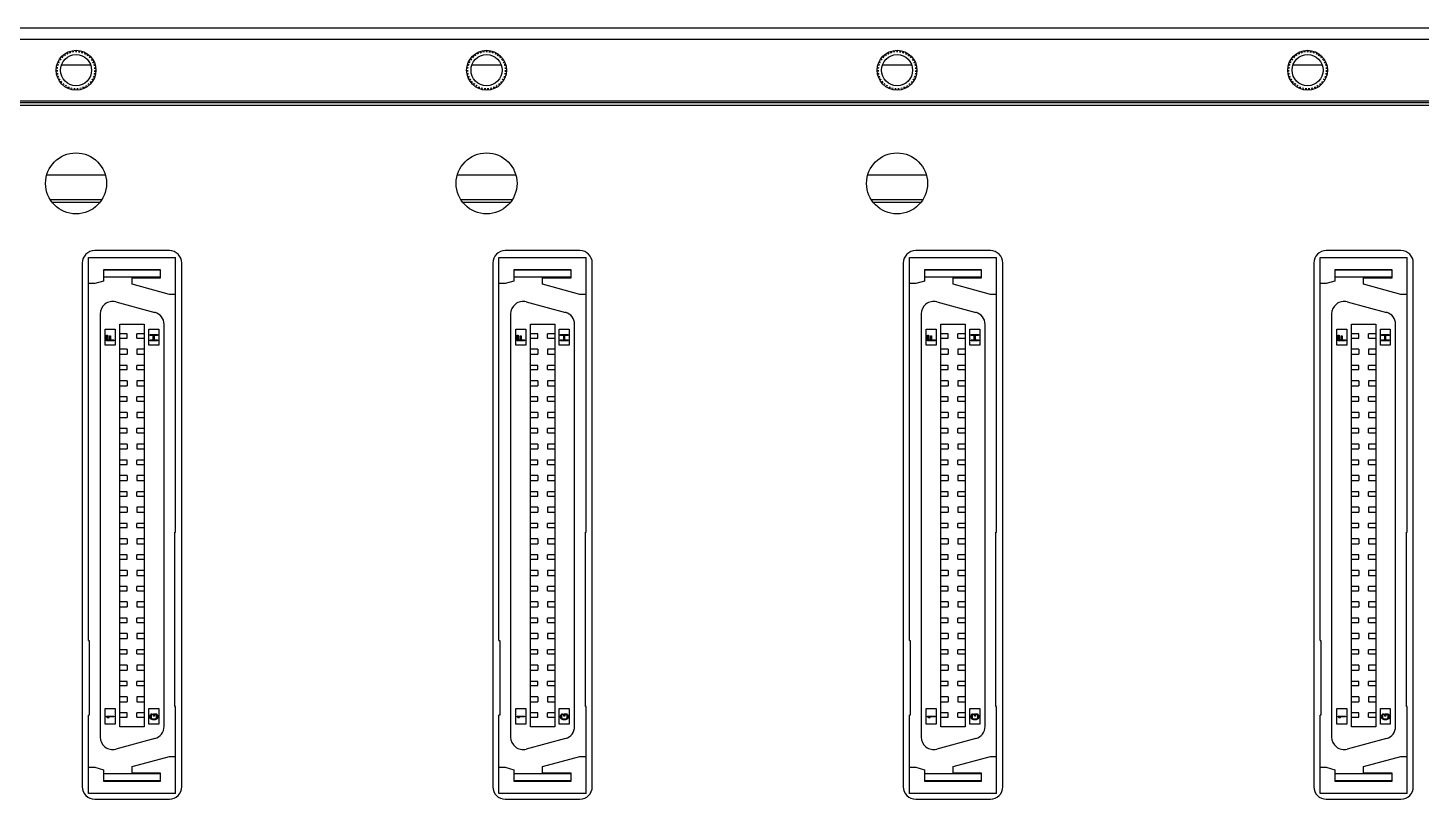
# Model space of a CAD drawing. Header units: inches. Extents: x 2 to 338, y 4 to 134.
# Drawn here: x 115.2 to 227.2, y 71.6 to 133.6 of the extents above; entities that cross this region are included whole.
import ezdxf

# ---------------------------------------------------------------- set-up
doc = ezdxf.new("R2010")
doc.units = ezdxf.units.IN
doc.header["$LTSCALE"] = 1.21
doc.header["$MEASUREMENT"] = 0
doc.linetypes.add('HIDDEN', pattern=[0.2, 0.1, -0.1])
for name, color, linetype in [('BSE72A_PCB_ADXF_CONTINUOUS_LINE', 7, 'CONTINUOUS'), ('BSEJ72A_4_001_DXF_HIDDEN_LINE', 7, 'CONTINUOUS'), ('BSEJ72A_4_00DXF_CONTINUOUS_LINE', 7, 'CONTINUOUS'), ('TE_1734101_5DXF_CONTINUOUS_LINE', 7, 'CONTINUOUS')]:
    doc.layers.add(name, color=color, linetype=linetype)

msp = doc.modelspace()

# ---------------------------------------------------------------- linework, layer by layer
at = {"layer": 'BSE72A_PCB_ADXF_CONTINUOUS_LINE', "color": 7, "linetype": 'Continuous'}
for p, q in [((117.12, 119.63), (120.99, 119.63)), ((150.12, 119.63), (153.99, 119.63)), ((183.12, 119.63), (186.99, 119.63))]:
    msp.add_line(p, q, dxfattribs=at)
at = {"layer": 'BSEJ72A_4_001_DXF_HIDDEN_LINE', "color": 8, "linetype": 'HIDDEN'}
for centre in [(119.05, 130.23), (152.05, 130.23), (185.05, 130.23), (218.05, 130.23)]:
    msp.add_circle(centre, 1.5, dxfattribs=at)
at = {"layer": 'BSEJ72A_4_00DXF_CONTINUOUS_LINE', "color": 7, "linetype": 'Continuous'}
for p, q in [((4.05, 133.63), (333.05, 133.63)), ((4.25, 132.73), (332.85, 132.73)), ((120.24, 130.63), (117.87, 130.63)), ((153.24, 130.63), (150.87, 130.63)), ((186.24, 130.63), (183.87, 130.63)), ((219.24, 130.63), (216.87, 130.63)), ((332.85, 127.73), (4.25, 127.73)), ((4.05, 127.63), (333.05, 127.63)), ((4.05, 127.43), (333.05, 127.43)), ((116.71, 121.83), (121.4, 121.83)), ((149.71, 121.83), (154.4, 121.83)), ((182.71, 121.83), (187.4, 121.83)), ((116.98, 119.83), (121.13, 119.83)), ((149.98, 119.83), (154.13, 119.83)), ((182.98, 119.83), (187.13, 119.83)), ((126.55, 115.73), (120.55, 115.73)), ((159.55, 115.73), (153.55, 115.73)), ((192.55, 115.73), (186.55, 115.73)), ((225.55, 115.73), (219.55, 115.73)), ((119.55, 114.73), (119.55, 72.63)), ((127.55, 72.63), (127.55, 114.73)), ((152.55, 114.73), (152.55, 72.63)), ((160.55, 72.63), (160.55, 114.73)), ((185.55, 114.73), (185.55, 72.63)), ((193.55, 72.63), (193.55, 114.73)), ((218.55, 114.73), (218.55, 72.63)), ((226.55, 72.63), (226.55, 114.73)), ((120.55, 71.63), (126.55, 71.63)), ((153.55, 71.63), (159.55, 71.63)), ((186.55, 71.63), (192.55, 71.63)), ((219.55, 71.63), (225.55, 71.63))]:
    msp.add_line(p, q, dxfattribs=at)
for centre, radius in [((119.05, 130.23), 1.6), ((119.05, 130.23), 1.25), ((152.05, 130.23), 1.6), ((152.05, 130.23), 1.25), ((185.05, 130.23), 1.6), ((185.05, 130.23), 1.25), ((218.05, 130.23), 1.6), ((218.05, 130.23), 1.25), ((119.05, 121.13), 2.45), ((152.05, 121.13), 2.45), ((185.05, 121.13), 2.45)]:
    msp.add_circle(centre, radius, dxfattribs=at)
for centre, radius, start, end in [((118.05, 129.01), 1.62, 90.0022, 96.4011), ((120.06, 129.01), 1.62, 83.5989, 89.9978), ((151.05, 129.01), 1.62, 90.0022, 96.4011), ((153.06, 129.01), 1.62, 83.5989, 89.9978), ((184.05, 129.01), 1.62, 90.0022, 96.4011), ((186.06, 129.01), 1.62, 83.5989, 89.9978), ((217.05, 129.01), 1.62, 90.0022, 96.4011), ((219.06, 129.01), 1.62, 83.5989, 89.9978), ((120.55, 114.73), 1, 90, 180), ((126.55, 114.73), 1, 0, 90), ((153.55, 114.73), 1, 90, 180), ((159.55, 114.73), 1, 0, 90), ((186.55, 114.73), 1, 90, 180), ((192.55, 114.73), 1, 0, 90), ((219.55, 114.73), 1, 90, 180), ((225.55, 114.73), 1, 0, 90), ((120.55, 72.63), 1, 180, 270), ((126.55, 72.63), 1, 270, 0), ((153.55, 72.63), 1, 180, 270), ((159.55, 72.63), 1, 270, 0), ((186.55, 72.63), 1, 180, 270), ((192.55, 72.63), 1, 270, 0), ((219.55, 72.63), 1, 180, 270), ((225.55, 72.63), 1, 270, 0)]:
    msp.add_arc(centre, radius, start, end, dxfattribs=at)
at = {"layer": 'TE_1734101_5DXF_CONTINUOUS_LINE', "color": 7, "linetype": 'Continuous'}
for p, q in [((120.05, 84.39), (120.05, 115.18)), ((120.05, 115.18), (127.05, 115.18)), ((127.05, 93.08), (127.05, 115.18)), ((153.05, 84.39), (153.05, 115.18)), ((153.05, 115.18), (160.05, 115.18)), ((160.05, 93.08), (160.05, 115.18)), ((186.05, 84.39), (186.05, 115.18)), ((186.05, 115.18), (193.05, 115.18)), ((193.05, 93.08), (193.05, 115.18)), ((219.05, 84.39), (219.05, 115.18)), ((219.05, 115.18), (226.05, 115.18)), ((226.05, 93.08), (226.05, 115.18)), ((121.25, 113.26), (120.55, 113.07)), ((121.25, 114.19), (121.25, 113.26)), ((125.85, 114.19), (121.25, 114.19)), ((125.85, 114.15), (121.25, 114.15)), ((125.85, 113.58), (121.25, 113.58)), ((123.55, 113.02), (123.55, 113.54)), ((123.55, 113.54), (125.85, 113.54)), ((125.85, 113.54), (125.85, 114.19)), ((154.25, 113.26), (153.55, 113.07)), ((154.25, 114.19), (154.25, 113.26)), ((158.85, 114.19), (154.25, 114.19)), ((158.85, 114.15), (154.25, 114.15)), ((158.85, 113.58), (154.25, 113.58)), ((156.55, 113.02), (156.55, 113.54)), ((156.55, 113.54), (158.85, 113.54)), ((158.85, 113.54), (158.85, 114.19)), ((187.25, 113.26), (186.55, 113.07)), ((187.25, 114.19), (187.25, 113.26)), ((191.85, 114.19), (187.25, 114.19)), ((191.85, 114.15), (187.25, 114.15)), ((191.85, 113.58), (187.25, 113.58)), ((189.55, 113.02), (189.55, 113.54)), ((189.55, 113.54), (191.85, 113.54)), ((191.85, 113.54), (191.85, 114.19)), ((220.25, 113.26), (219.55, 113.07)), ((224.85, 114.19), (220.25, 114.19)), ((220.25, 114.19), (220.25, 113.26)), ((224.85, 114.15), (220.25, 114.15)), ((224.85, 113.58), (220.25, 113.58)), ((222.55, 113.54), (224.85, 113.54)), ((222.55, 113.02), (222.55, 113.54)), ((224.85, 113.54), (224.85, 114.19)), ((120.55, 113.07), (120.05, 113.07)), ((126.55, 112.21), (123.55, 113.02)), ((127.05, 112.21), (126.55, 112.21)), ((153.55, 113.07), (153.05, 113.07)), ((159.55, 112.21), (156.55, 113.02)), ((160.05, 112.21), (159.55, 112.21)), ((186.55, 113.07), (186.05, 113.07)), ((192.55, 112.21), (189.55, 113.02)), ((193.05, 112.21), (192.55, 112.21)), ((219.55, 113.07), (219.05, 113.07)), ((225.55, 112.21), (222.55, 113.02)), ((226.05, 112.21), (225.55, 112.21)), ((122.24, 111.61), (125.39, 110.76)), ((155.24, 111.61), (158.39, 110.76)), ((188.24, 111.61), (191.39, 110.76)), ((221.24, 111.61), (224.39, 110.76)), ((120.98, 110.64), (120.98, 76.62)), ((122.58, 77.44), (122.58, 109.82)), ((122.58, 109.82), (124.53, 109.82)), ((124.53, 109.82), (124.53, 77.44)), ((126.13, 77.47), (126.13, 109.8)), ((153.98, 110.64), (153.98, 76.62)), ((155.58, 77.44), (155.58, 109.82)), ((155.58, 109.82), (157.53, 109.82)), ((157.53, 109.82), (157.53, 77.44)), ((159.13, 77.47), (159.13, 109.8)), ((186.98, 110.64), (186.98, 76.62)), ((188.58, 77.44), (188.58, 109.82)), ((188.58, 109.82), (190.53, 109.82)), ((190.53, 109.82), (190.53, 77.44)), ((192.13, 77.47), (192.13, 109.8)), ((219.98, 110.64), (219.98, 76.62)), ((221.58, 109.82), (223.53, 109.82)), ((221.58, 77.44), (221.58, 109.82)), ((223.53, 109.82), (223.53, 77.44)), ((225.13, 77.47), (225.13, 109.8)), ((121.4, 108.13), (121.4, 109.4)), ((121.4, 109.4), (122.2, 109.4)), ((121.5, 108.48), (121.5, 108.93)), ((121.5, 108.93), (121.58, 108.93)), ((121.58, 108.93), (121.58, 108.56)), ((121.75, 108.56), (121.75, 108.88)), ((121.75, 108.88), (121.82, 108.88)), ((121.82, 108.88), (121.82, 108.56)), ((122.2, 109.4), (122.2, 108.13)), ((123.16, 109.04), (122.58, 109.04)), ((122.58, 108.7), (123.16, 108.7)), ((123.16, 108.7), (123.16, 109.04)), ((123.94, 108.7), (123.94, 109.04)), ((124.53, 109.04), (123.94, 109.04)), ((123.94, 108.7), (124.53, 108.7)), ((124.9, 108.13), (124.9, 109.4)), ((124.9, 109.4), (125.7, 109.4)), ((125, 108.91), (125, 108.98)), ((125, 108.98), (125.6, 108.98)), ((125.25, 108.91), (125, 108.91)), ((125.25, 108.56), (125.25, 108.91)), ((125.32, 108.91), (125.32, 108.56)), ((125.6, 108.91), (125.32, 108.91)), ((125.6, 108.98), (125.6, 108.91)), ((125.7, 109.4), (125.7, 108.13)), ((154.4, 108.13), (154.4, 109.4)), ((154.4, 109.4), (155.2, 109.4)), ((154.5, 108.48), (154.5, 108.93)), ((154.5, 108.93), (154.58, 108.93)), ((154.58, 108.93), (154.58, 108.56)), ((154.75, 108.56), (154.75, 108.88)), ((154.75, 108.88), (154.82, 108.88)), ((154.82, 108.88), (154.82, 108.56)), ((155.2, 109.4), (155.2, 108.13)), ((156.16, 109.04), (155.58, 109.04)), ((155.58, 108.7), (156.16, 108.7)), ((156.16, 108.7), (156.16, 109.04)), ((156.94, 108.7), (156.94, 109.04)), ((157.53, 109.04), (156.94, 109.04)), ((156.94, 108.7), (157.53, 108.7)), ((157.9, 108.13), (157.9, 109.4)), ((157.9, 109.4), (158.7, 109.4)), ((158, 108.91), (158, 108.98)), ((158, 108.98), (158.6, 108.98)), ((158.25, 108.91), (158, 108.91)), ((158.25, 108.56), (158.25, 108.91)), ((158.32, 108.91), (158.32, 108.56)), ((158.6, 108.91), (158.32, 108.91)), ((158.6, 108.98), (158.6, 108.91)), ((158.7, 109.4), (158.7, 108.13)), ((187.4, 108.13), (187.4, 109.4)), ((187.4, 109.4), (188.2, 109.4)), ((187.5, 108.48), (187.5, 108.93)), ((187.5, 108.93), (187.58, 108.93)), ((187.58, 108.93), (187.58, 108.56)), ((187.75, 108.56), (187.75, 108.88)), ((187.75, 108.88), (187.82, 108.88)), ((187.82, 108.88), (187.82, 108.56)), ((188.2, 109.4), (188.2, 108.13)), ((189.16, 109.04), (188.58, 109.04)), ((188.58, 108.7), (189.16, 108.7)), ((189.16, 108.7), (189.16, 109.04)), ((189.94, 108.7), (189.94, 109.04)), ((190.53, 109.04), (189.94, 109.04)), ((189.94, 108.7), (190.53, 108.7)), ((190.9, 108.13), (190.9, 109.4)), ((190.9, 109.4), (191.7, 109.4)), ((191, 108.91), (191, 108.98)), ((191, 108.98), (191.6, 108.98)), ((191.25, 108.91), (191, 108.91)), ((191.25, 108.56), (191.25, 108.91)), ((191.32, 108.91), (191.32, 108.56)), ((191.6, 108.91), (191.32, 108.91)), ((191.6, 108.98), (191.6, 108.91)), ((191.7, 109.4), (191.7, 108.13)), ((220.4, 109.4), (221.2, 109.4)), ((220.4, 108.13), (220.4, 109.4)), ((220.5, 108.93), (220.58, 108.93)), ((220.5, 108.48), (220.5, 108.93)), ((220.58, 108.93), (220.58, 108.56)), ((220.75, 108.88), (220.82, 108.88)), ((220.75, 108.56), (220.75, 108.88)), ((220.82, 108.88), (220.82, 108.56)), ((221.2, 109.4), (221.2, 108.13)), ((222.16, 109.04), (221.58, 109.04)), ((221.58, 108.7), (222.16, 108.7)), ((222.16, 108.7), (222.16, 109.04)), ((223.53, 109.04), (222.94, 109.04)), ((222.94, 108.7), (222.94, 109.04)), ((222.94, 108.7), (223.53, 108.7)), ((223.9, 109.4), (224.7, 109.4)), ((223.9, 108.13), (223.9, 109.4)), ((224, 108.98), (224.6, 108.98)), ((224, 108.91), (224, 108.98)), ((224.25, 108.91), (224, 108.91)), ((224.25, 108.56), (224.25, 108.91)), ((224.6, 108.91), (224.32, 108.91)), ((224.32, 108.91), (224.32, 108.56)), ((224.6, 108.98), (224.6, 108.91)), ((224.7, 109.4), (224.7, 108.13)), ((122.2, 108.13), (121.4, 108.13)), ((122.1, 108.48), (121.5, 108.48)), ((121.58, 108.56), (121.75, 108.56)), ((121.82, 108.56), (122.1, 108.56)), ((122.1, 108.56), (122.1, 108.48)), ((123.16, 107.8), (122.58, 107.8)), ((123.16, 107.8), (123.16, 107.4)), ((123.94, 107.8), (123.94, 107.4)), ((124.53, 107.8), (123.94, 107.8)), ((125.7, 108.13), (124.9, 108.13)), ((125, 108.48), (125, 108.56)), ((125, 108.56), (125.25, 108.56)), ((125.6, 108.48), (125, 108.48)), ((125.32, 108.56), (125.6, 108.56)), ((125.6, 108.56), (125.6, 108.48)), ((155.2, 108.13), (154.4, 108.13)), ((155.1, 108.48), (154.5, 108.48)), ((154.58, 108.56), (154.75, 108.56)), ((154.82, 108.56), (155.1, 108.56)), ((155.1, 108.56), (155.1, 108.48)), ((156.16, 107.8), (155.58, 107.8)), ((156.16, 107.8), (156.16, 107.4)), ((156.94, 107.8), (156.94, 107.4)), ((157.53, 107.8), (156.94, 107.8)), ((158.7, 108.13), (157.9, 108.13)), ((158, 108.48), (158, 108.56)), ((158, 108.56), (158.25, 108.56)), ((158.6, 108.48), (158, 108.48)), ((158.32, 108.56), (158.6, 108.56)), ((158.6, 108.56), (158.6, 108.48)), ((188.2, 108.13), (187.4, 108.13)), ((188.1, 108.48), (187.5, 108.48)), ((187.58, 108.56), (187.75, 108.56)), ((187.82, 108.56), (188.1, 108.56)), ((188.1, 108.56), (188.1, 108.48)), ((189.16, 107.8), (188.58, 107.8)), ((189.16, 107.8), (189.16, 107.4)), ((189.94, 107.8), (189.94, 107.4)), ((190.53, 107.8), (189.94, 107.8)), ((191.7, 108.13), (190.9, 108.13)), ((191, 108.48), (191, 108.56)), ((191, 108.56), (191.25, 108.56)), ((191.6, 108.48), (191, 108.48)), ((191.32, 108.56), (191.6, 108.56)), ((191.6, 108.56), (191.6, 108.48)), ((221.2, 108.13), (220.4, 108.13)), ((221.1, 108.48), (220.5, 108.48)), ((220.58, 108.56), (220.75, 108.56)), ((220.82, 108.56), (221.1, 108.56)), ((221.1, 108.56), (221.1, 108.48)), ((222.16, 107.8), (221.58, 107.8)), ((222.16, 107.8), (222.16, 107.4)), ((223.53, 107.8), (222.94, 107.8)), ((222.94, 107.8), (222.94, 107.4)), ((224.7, 108.13), (223.9, 108.13)), ((224, 108.56), (224.25, 108.56)), ((224, 108.48), (224, 108.56)), ((224.6, 108.48), (224, 108.48)), ((224.32, 108.56), (224.6, 108.56)), ((224.6, 108.56), (224.6, 108.48)), ((122.58, 107.4), (123.16, 107.4)), ((123.16, 106.5), (122.58, 106.5)), ((123.16, 106.16), (123.16, 106.5)), ((123.94, 107.4), (124.53, 107.4)), ((123.94, 106.16), (123.94, 106.5)), ((124.53, 106.5), (123.94, 106.5)), ((155.58, 107.4), (156.16, 107.4)), ((156.16, 106.5), (155.58, 106.5)), ((156.16, 106.16), (156.16, 106.5)), ((156.94, 107.4), (157.53, 107.4)), ((156.94, 106.16), (156.94, 106.5)), ((157.53, 106.5), (156.94, 106.5)), ((188.58, 107.4), (189.16, 107.4)), ((189.16, 106.5), (188.58, 106.5)), ((189.16, 106.16), (189.16, 106.5)), ((189.94, 107.4), (190.53, 107.4)), ((189.94, 106.16), (189.94, 106.5)), ((190.53, 106.5), (189.94, 106.5)), ((221.58, 107.4), (222.16, 107.4)), ((222.16, 106.5), (221.58, 106.5)), ((222.16, 106.16), (222.16, 106.5)), ((222.94, 107.4), (223.53, 107.4)), ((223.53, 106.5), (222.94, 106.5)), ((222.94, 106.16), (222.94, 106.5)), ((122.58, 106.16), (123.16, 106.16)), ((123.94, 106.16), (124.53, 106.16)), ((155.58, 106.16), (156.16, 106.16)), ((156.94, 106.16), (157.53, 106.16)), ((188.58, 106.16), (189.16, 106.16)), ((189.94, 106.16), (190.53, 106.16)), ((221.58, 106.16), (222.16, 106.16)), ((222.94, 106.16), (223.53, 106.16)), ((123.16, 105.26), (122.58, 105.26)), ((122.58, 104.86), (123.16, 104.86)), ((123.16, 105.26), (123.16, 104.86)), ((123.94, 105.26), (123.94, 104.86)), ((124.53, 105.26), (123.94, 105.26)), ((123.94, 104.86), (124.53, 104.86)), ((156.16, 105.26), (155.58, 105.26)), ((155.58, 104.86), (156.16, 104.86)), ((156.16, 105.26), (156.16, 104.86)), ((156.94, 105.26), (156.94, 104.86)), ((157.53, 105.26), (156.94, 105.26)), ((156.94, 104.86), (157.53, 104.86)), ((189.16, 105.26), (188.58, 105.26)), ((188.58, 104.86), (189.16, 104.86)), ((189.16, 105.26), (189.16, 104.86)), ((189.94, 105.26), (189.94, 104.86)), ((190.53, 105.26), (189.94, 105.26)), ((189.94, 104.86), (190.53, 104.86)), ((222.16, 105.26), (221.58, 105.26)), ((221.58, 104.86), (222.16, 104.86)), ((222.16, 105.26), (222.16, 104.86)), ((223.53, 105.26), (222.94, 105.26)), ((222.94, 105.26), (222.94, 104.86)), ((222.94, 104.86), (223.53, 104.86)), ((123.16, 103.96), (122.58, 103.96)), ((122.58, 103.62), (123.16, 103.62)), ((123.16, 103.62), (123.16, 103.96)), ((123.94, 103.62), (123.94, 103.96)), ((124.53, 103.96), (123.94, 103.96)), ((123.94, 103.62), (124.53, 103.62)), ((156.16, 103.96), (155.58, 103.96)), ((155.58, 103.62), (156.16, 103.62)), ((156.16, 103.62), (156.16, 103.96)), ((156.94, 103.62), (156.94, 103.96)), ((157.53, 103.96), (156.94, 103.96)), ((156.94, 103.62), (157.53, 103.62)), ((189.16, 103.96), (188.58, 103.96)), ((188.58, 103.62), (189.16, 103.62)), ((189.16, 103.62), (189.16, 103.96)), ((189.94, 103.62), (189.94, 103.96)), ((190.53, 103.96), (189.94, 103.96)), ((189.94, 103.62), (190.53, 103.62)), ((222.16, 103.96), (221.58, 103.96)), ((221.58, 103.62), (222.16, 103.62)), ((222.16, 103.62), (222.16, 103.96)), ((223.53, 103.96), (222.94, 103.96)), ((222.94, 103.62), (222.94, 103.96)), ((222.94, 103.62), (223.53, 103.62)), ((123.16, 102.72), (122.58, 102.72)), ((122.58, 102.32), (123.16, 102.32)), ((123.16, 102.72), (123.16, 102.32)), ((123.94, 102.72), (123.94, 102.32)), ((124.53, 102.72), (123.94, 102.72)), ((123.94, 102.32), (124.53, 102.32)), ((156.16, 102.72), (155.58, 102.72)), ((155.58, 102.32), (156.16, 102.32)), ((156.16, 102.72), (156.16, 102.32)), ((156.94, 102.72), (156.94, 102.32)), ((157.53, 102.72), (156.94, 102.72)), ((156.94, 102.32), (157.53, 102.32)), ((189.16, 102.72), (188.58, 102.72)), ((188.58, 102.32), (189.16, 102.32)), ((189.16, 102.72), (189.16, 102.32)), ((189.94, 102.72), (189.94, 102.32)), ((190.53, 102.72), (189.94, 102.72)), ((189.94, 102.32), (190.53, 102.32)), ((222.16, 102.72), (221.58, 102.72)), ((221.58, 102.32), (222.16, 102.32)), ((222.16, 102.72), (222.16, 102.32)), ((223.53, 102.72), (222.94, 102.72)), ((222.94, 102.72), (222.94, 102.32)), ((222.94, 102.32), (223.53, 102.32)), ((123.16, 101.42), (122.58, 101.42)), ((122.58, 101.08), (123.16, 101.08)), ((123.16, 101.08), (123.16, 101.42)), ((123.94, 101.08), (123.94, 101.42)), ((124.53, 101.42), (123.94, 101.42)), ((123.94, 101.08), (124.53, 101.08)), ((156.16, 101.42), (155.58, 101.42)), ((155.58, 101.08), (156.16, 101.08)), ((156.16, 101.08), (156.16, 101.42)), ((156.94, 101.08), (156.94, 101.42)), ((157.53, 101.42), (156.94, 101.42)), ((156.94, 101.08), (157.53, 101.08)), ((189.16, 101.42), (188.58, 101.42)), ((188.58, 101.08), (189.16, 101.08)), ((189.16, 101.08), (189.16, 101.42)), ((189.94, 101.08), (189.94, 101.42)), ((190.53, 101.42), (189.94, 101.42)), ((189.94, 101.08), (190.53, 101.08)), ((222.16, 101.42), (221.58, 101.42)), ((221.58, 101.08), (222.16, 101.08)), ((222.16, 101.08), (222.16, 101.42)), ((223.53, 101.42), (222.94, 101.42)), ((222.94, 101.08), (222.94, 101.42)), ((222.94, 101.08), (223.53, 101.08)), ((123.16, 100.18), (122.58, 100.18)), ((122.58, 99.78), (123.16, 99.78)), ((123.16, 100.18), (123.16, 99.78)), ((123.94, 100.18), (123.94, 99.78)), ((124.53, 100.18), (123.94, 100.18)), ((123.94, 99.78), (124.53, 99.78)), ((156.16, 100.18), (155.58, 100.18)), ((155.58, 99.78), (156.16, 99.78)), ((156.16, 100.18), (156.16, 99.78)), ((156.94, 100.18), (156.94, 99.78)), ((157.53, 100.18), (156.94, 100.18)), ((156.94, 99.78), (157.53, 99.78)), ((189.16, 100.18), (188.58, 100.18)), ((188.58, 99.78), (189.16, 99.78)), ((189.16, 100.18), (189.16, 99.78)), ((189.94, 100.18), (189.94, 99.78)), ((190.53, 100.18), (189.94, 100.18)), ((189.94, 99.78), (190.53, 99.78)), ((222.16, 100.18), (221.58, 100.18)), ((221.58, 99.78), (222.16, 99.78)), ((222.16, 100.18), (222.16, 99.78)), ((223.53, 100.18), (222.94, 100.18)), ((222.94, 100.18), (222.94, 99.78)), ((222.94, 99.78), (223.53, 99.78)), ((123.16, 98.88), (122.58, 98.88)), ((123.16, 98.54), (123.16, 98.88)), ((123.94, 98.54), (123.94, 98.88)), ((124.53, 98.88), (123.94, 98.88)), ((156.16, 98.88), (155.58, 98.88)), ((156.16, 98.54), (156.16, 98.88)), ((156.94, 98.54), (156.94, 98.88)), ((157.53, 98.88), (156.94, 98.88)), ((189.16, 98.88), (188.58, 98.88)), ((189.16, 98.54), (189.16, 98.88)), ((189.94, 98.54), (189.94, 98.88)), ((190.53, 98.88), (189.94, 98.88)), ((222.16, 98.88), (221.58, 98.88)), ((222.16, 98.54), (222.16, 98.88)), ((223.53, 98.88), (222.94, 98.88)), ((222.94, 98.54), (222.94, 98.88)), ((122.58, 98.54), (123.16, 98.54)), ((123.16, 97.64), (122.58, 97.64)), ((123.16, 97.64), (123.16, 97.24)), ((123.94, 98.54), (124.53, 98.54)), ((123.94, 97.64), (123.94, 97.24)), ((124.53, 97.64), (123.94, 97.64)), ((155.58, 98.54), (156.16, 98.54)), ((156.16, 97.64), (155.58, 97.64)), ((156.16, 97.64), (156.16, 97.24)), ((156.94, 98.54), (157.53, 98.54)), ((156.94, 97.64), (156.94, 97.24)), ((157.53, 97.64), (156.94, 97.64)), ((188.58, 98.54), (189.16, 98.54)), ((189.16, 97.64), (188.58, 97.64)), ((189.16, 97.64), (189.16, 97.24)), ((189.94, 98.54), (190.53, 98.54)), ((189.94, 97.64), (189.94, 97.24)), ((190.53, 97.64), (189.94, 97.64)), ((221.58, 98.54), (222.16, 98.54)), ((222.16, 97.64), (221.58, 97.64)), ((222.16, 97.64), (222.16, 97.24)), ((222.94, 98.54), (223.53, 98.54)), ((223.53, 97.64), (222.94, 97.64)), ((222.94, 97.64), (222.94, 97.24)), ((122.58, 97.24), (123.16, 97.24)), ((123.16, 96.34), (122.58, 96.34)), ((123.16, 96), (123.16, 96.34)), ((123.94, 97.24), (124.53, 97.24)), ((123.94, 96), (123.94, 96.34)), ((124.53, 96.34), (123.94, 96.34)), ((155.58, 97.24), (156.16, 97.24)), ((156.16, 96.34), (155.58, 96.34)), ((156.16, 96), (156.16, 96.34)), ((156.94, 97.24), (157.53, 97.24)), ((156.94, 96), (156.94, 96.34)), ((157.53, 96.34), (156.94, 96.34)), ((188.58, 97.24), (189.16, 97.24)), ((189.16, 96.34), (188.58, 96.34)), ((189.16, 96), (189.16, 96.34)), ((189.94, 97.24), (190.53, 97.24)), ((189.94, 96), (189.94, 96.34)), ((190.53, 96.34), (189.94, 96.34)), ((221.58, 97.24), (222.16, 97.24)), ((222.16, 96.34), (221.58, 96.34)), ((222.16, 96), (222.16, 96.34)), ((222.94, 97.24), (223.53, 97.24)), ((223.53, 96.34), (222.94, 96.34)), ((222.94, 96), (222.94, 96.34)), ((122.58, 96), (123.16, 96)), ((123.94, 96), (124.53, 96)), ((155.58, 96), (156.16, 96)), ((156.94, 96), (157.53, 96)), ((188.58, 96), (189.16, 96)), ((189.94, 96), (190.53, 96)), ((221.58, 96), (222.16, 96)), ((222.94, 96), (223.53, 96)), ((123.16, 95.1), (122.58, 95.1)), ((122.58, 94.7), (123.16, 94.7)), ((123.16, 95.1), (123.16, 94.7)), ((123.94, 95.1), (123.94, 94.7)), ((124.53, 95.1), (123.94, 95.1)), ((123.94, 94.7), (124.53, 94.7)), ((156.16, 95.1), (155.58, 95.1)), ((155.58, 94.7), (156.16, 94.7)), ((156.16, 95.1), (156.16, 94.7)), ((156.94, 95.1), (156.94, 94.7)), ((157.53, 95.1), (156.94, 95.1)), ((156.94, 94.7), (157.53, 94.7)), ((189.16, 95.1), (188.58, 95.1)), ((188.58, 94.7), (189.16, 94.7)), ((189.16, 95.1), (189.16, 94.7)), ((189.94, 95.1), (189.94, 94.7)), ((190.53, 95.1), (189.94, 95.1)), ((189.94, 94.7), (190.53, 94.7)), ((222.16, 95.1), (221.58, 95.1)), ((221.58, 94.7), (222.16, 94.7)), ((222.16, 95.1), (222.16, 94.7)), ((223.53, 95.1), (222.94, 95.1)), ((222.94, 95.1), (222.94, 94.7)), ((222.94, 94.7), (223.53, 94.7)), ((123.16, 93.8), (122.58, 93.8)), ((122.58, 93.46), (123.16, 93.46)), ((123.16, 93.46), (123.16, 93.8)), ((123.94, 93.46), (123.94, 93.8)), ((124.53, 93.8), (123.94, 93.8)), ((123.94, 93.46), (124.53, 93.46)), ((127, 79.08), (127, 93.08)), ((127, 93.08), (127.05, 93.08)), ((156.16, 93.8), (155.58, 93.8)), ((155.58, 93.46), (156.16, 93.46)), ((156.16, 93.46), (156.16, 93.8)), ((156.94, 93.46), (156.94, 93.8)), ((157.53, 93.8), (156.94, 93.8)), ((156.94, 93.46), (157.53, 93.46)), ((160, 79.08), (160, 93.08)), ((160, 93.08), (160.05, 93.08)), ((189.16, 93.8), (188.58, 93.8)), ((188.58, 93.46), (189.16, 93.46)), ((189.16, 93.46), (189.16, 93.8)), ((189.94, 93.46), (189.94, 93.8)), ((190.53, 93.8), (189.94, 93.8)), ((189.94, 93.46), (190.53, 93.46)), ((193, 79.08), (193, 93.08)), ((193, 93.08), (193.05, 93.08)), ((222.16, 93.8), (221.58, 93.8)), ((221.58, 93.46), (222.16, 93.46)), ((222.16, 93.46), (222.16, 93.8)), ((223.53, 93.8), (222.94, 93.8)), ((222.94, 93.46), (222.94, 93.8)), ((222.94, 93.46), (223.53, 93.46)), ((226, 93.08), (226.05, 93.08)), ((226, 79.08), (226, 93.08)), ((123.16, 92.56), (122.58, 92.56)), ((122.58, 92.16), (123.16, 92.16)), ((123.16, 92.56), (123.16, 92.16)), ((123.94, 92.56), (123.94, 92.16)), ((124.53, 92.56), (123.94, 92.56)), ((123.94, 92.16), (124.53, 92.16)), ((156.16, 92.56), (155.58, 92.56)), ((155.58, 92.16), (156.16, 92.16)), ((156.16, 92.56), (156.16, 92.16)), ((156.94, 92.56), (156.94, 92.16)), ((157.53, 92.56), (156.94, 92.56)), ((156.94, 92.16), (157.53, 92.16)), ((189.16, 92.56), (188.58, 92.56)), ((188.58, 92.16), (189.16, 92.16)), ((189.16, 92.56), (189.16, 92.16)), ((189.94, 92.56), (189.94, 92.16)), ((190.53, 92.56), (189.94, 92.56)), ((189.94, 92.16), (190.53, 92.16)), ((222.16, 92.56), (221.58, 92.56)), ((221.58, 92.16), (222.16, 92.16)), ((222.16, 92.56), (222.16, 92.16)), ((223.53, 92.56), (222.94, 92.56)), ((222.94, 92.56), (222.94, 92.16)), ((222.94, 92.16), (223.53, 92.16)), ((123.16, 91.26), (122.58, 91.26)), ((122.58, 90.92), (123.16, 90.92)), ((123.16, 90.92), (123.16, 91.26)), ((123.94, 90.92), (123.94, 91.26)), ((124.53, 91.26), (123.94, 91.26)), ((123.94, 90.92), (124.53, 90.92)), ((156.16, 91.26), (155.58, 91.26)), ((155.58, 90.92), (156.16, 90.92)), ((156.16, 90.92), (156.16, 91.26)), ((156.94, 90.92), (156.94, 91.26)), ((157.53, 91.26), (156.94, 91.26)), ((156.94, 90.92), (157.53, 90.92)), ((189.16, 91.26), (188.58, 91.26)), ((188.58, 90.92), (189.16, 90.92)), ((189.16, 90.92), (189.16, 91.26)), ((189.94, 90.92), (189.94, 91.26)), ((190.53, 91.26), (189.94, 91.26)), ((189.94, 90.92), (190.53, 90.92)), ((222.16, 91.26), (221.58, 91.26)), ((221.58, 90.92), (222.16, 90.92)), ((222.16, 90.92), (222.16, 91.26)), ((223.53, 91.26), (222.94, 91.26)), ((222.94, 90.92), (222.94, 91.26)), ((222.94, 90.92), (223.53, 90.92)), ((123.16, 90.02), (122.58, 90.02)), ((122.58, 89.62), (123.16, 89.62)), ((123.16, 90.02), (123.16, 89.62)), ((123.94, 90.02), (123.94, 89.62)), ((124.53, 90.02), (123.94, 90.02)), ((123.94, 89.62), (124.53, 89.62)), ((156.16, 90.02), (155.58, 90.02)), ((155.58, 89.62), (156.16, 89.62)), ((156.16, 90.02), (156.16, 89.62)), ((156.94, 90.02), (156.94, 89.62)), ((157.53, 90.02), (156.94, 90.02)), ((156.94, 89.62), (157.53, 89.62)), ((189.16, 90.02), (188.58, 90.02)), ((188.58, 89.62), (189.16, 89.62)), ((189.16, 90.02), (189.16, 89.62)), ((189.94, 90.02), (189.94, 89.62)), ((190.53, 90.02), (189.94, 90.02)), ((189.94, 89.62), (190.53, 89.62)), ((222.16, 90.02), (221.58, 90.02)), ((221.58, 89.62), (222.16, 89.62)), ((222.16, 90.02), (222.16, 89.62)), ((223.53, 90.02), (222.94, 90.02)), ((222.94, 90.02), (222.94, 89.62)), ((222.94, 89.62), (223.53, 89.62)), ((123.16, 88.72), (122.58, 88.72)), ((123.16, 88.38), (123.16, 88.72)), ((123.94, 88.38), (123.94, 88.72)), ((124.53, 88.72), (123.94, 88.72)), ((156.16, 88.72), (155.58, 88.72)), ((156.16, 88.38), (156.16, 88.72)), ((156.94, 88.38), (156.94, 88.72)), ((157.53, 88.72), (156.94, 88.72)), ((189.16, 88.72), (188.58, 88.72)), ((189.16, 88.38), (189.16, 88.72)), ((189.94, 88.38), (189.94, 88.72)), ((190.53, 88.72), (189.94, 88.72)), ((222.16, 88.72), (221.58, 88.72)), ((222.16, 88.38), (222.16, 88.72)), ((223.53, 88.72), (222.94, 88.72)), ((222.94, 88.38), (222.94, 88.72)), ((122.58, 88.38), (123.16, 88.38)), ((123.16, 87.48), (122.58, 87.48)), ((123.16, 87.48), (123.16, 87.08)), ((123.94, 88.38), (124.53, 88.38)), ((123.94, 87.48), (123.94, 87.08)), ((124.53, 87.48), (123.94, 87.48)), ((155.58, 88.38), (156.16, 88.38)), ((156.16, 87.48), (155.58, 87.48)), ((156.16, 87.48), (156.16, 87.08)), ((156.94, 88.38), (157.53, 88.38)), ((156.94, 87.48), (156.94, 87.08)), ((157.53, 87.48), (156.94, 87.48)), ((188.58, 88.38), (189.16, 88.38)), ((189.16, 87.48), (188.58, 87.48)), ((189.16, 87.48), (189.16, 87.08)), ((189.94, 88.38), (190.53, 88.38)), ((189.94, 87.48), (189.94, 87.08)), ((190.53, 87.48), (189.94, 87.48)), ((221.58, 88.38), (222.16, 88.38)), ((222.16, 87.48), (221.58, 87.48)), ((222.16, 87.48), (222.16, 87.08)), ((222.94, 88.38), (223.53, 88.38)), ((223.53, 87.48), (222.94, 87.48)), ((222.94, 87.48), (222.94, 87.08)), ((122.58, 87.08), (123.16, 87.08)), ((123.94, 87.08), (124.53, 87.08)), ((155.58, 87.08), (156.16, 87.08)), ((156.94, 87.08), (157.53, 87.08)), ((188.58, 87.08), (189.16, 87.08)), ((189.94, 87.08), (190.53, 87.08)), ((221.58, 87.08), (222.16, 87.08)), ((222.94, 87.08), (223.53, 87.08)), ((123.16, 86.18), (122.58, 86.18)), ((122.58, 85.84), (123.16, 85.84)), ((123.16, 85.84), (123.16, 86.18)), ((123.94, 85.84), (123.94, 86.18)), ((124.53, 86.18), (123.94, 86.18)), ((123.94, 85.84), (124.53, 85.84)), ((156.16, 86.18), (155.58, 86.18)), ((155.58, 85.84), (156.16, 85.84)), ((156.16, 85.84), (156.16, 86.18)), ((156.94, 85.84), (156.94, 86.18)), ((157.53, 86.18), (156.94, 86.18)), ((156.94, 85.84), (157.53, 85.84)), ((189.16, 86.18), (188.58, 86.18)), ((188.58, 85.84), (189.16, 85.84)), ((189.16, 85.84), (189.16, 86.18)), ((189.94, 85.84), (189.94, 86.18)), ((190.53, 86.18), (189.94, 86.18)), ((189.94, 85.84), (190.53, 85.84)), ((222.16, 86.18), (221.58, 86.18)), ((221.58, 85.84), (222.16, 85.84)), ((222.16, 85.84), (222.16, 86.18)), ((223.53, 86.18), (222.94, 86.18)), ((222.94, 85.84), (222.94, 86.18)), ((222.94, 85.84), (223.53, 85.84)), ((120.05, 84.39), (120.11, 84.39)), ((120.11, 84.39), (120.11, 78.39)), ((123.16, 84.94), (122.58, 84.94)), ((122.58, 84.54), (123.16, 84.54)), ((123.16, 84.94), (123.16, 84.54)), ((123.94, 84.94), (123.94, 84.54)), ((124.53, 84.94), (123.94, 84.94)), ((123.94, 84.54), (124.53, 84.54)), ((153.05, 84.39), (153.11, 84.39)), ((153.11, 84.39), (153.11, 78.39)), ((156.16, 84.94), (155.58, 84.94)), ((155.58, 84.54), (156.16, 84.54)), ((156.16, 84.94), (156.16, 84.54)), ((156.94, 84.94), (156.94, 84.54)), ((157.53, 84.94), (156.94, 84.94)), ((156.94, 84.54), (157.53, 84.54)), ((186.05, 84.39), (186.11, 84.39)), ((186.11, 84.39), (186.11, 78.39)), ((189.16, 84.94), (188.58, 84.94)), ((188.58, 84.54), (189.16, 84.54)), ((189.16, 84.94), (189.16, 84.54)), ((189.94, 84.94), (189.94, 84.54)), ((190.53, 84.94), (189.94, 84.94)), ((189.94, 84.54), (190.53, 84.54)), ((219.05, 84.39), (219.11, 84.39)), ((219.11, 84.39), (219.11, 78.39)), ((222.16, 84.94), (221.58, 84.94)), ((221.58, 84.54), (222.16, 84.54)), ((222.16, 84.94), (222.16, 84.54)), ((223.53, 84.94), (222.94, 84.94)), ((222.94, 84.94), (222.94, 84.54)), ((222.94, 84.54), (223.53, 84.54)), ((123.16, 83.64), (122.58, 83.64)), ((122.58, 83.3), (123.16, 83.3)), ((123.16, 83.3), (123.16, 83.64)), ((123.94, 83.3), (123.94, 83.64)), ((124.53, 83.64), (123.94, 83.64)), ((123.94, 83.3), (124.53, 83.3)), ((156.16, 83.64), (155.58, 83.64)), ((155.58, 83.3), (156.16, 83.3)), ((156.16, 83.3), (156.16, 83.64)), ((156.94, 83.3), (156.94, 83.64)), ((157.53, 83.64), (156.94, 83.64)), ((156.94, 83.3), (157.53, 83.3)), ((189.16, 83.64), (188.58, 83.64)), ((188.58, 83.3), (189.16, 83.3)), ((189.16, 83.3), (189.16, 83.64)), ((189.94, 83.3), (189.94, 83.64)), ((190.53, 83.64), (189.94, 83.64)), ((189.94, 83.3), (190.53, 83.3)), ((222.16, 83.64), (221.58, 83.64)), ((221.58, 83.3), (222.16, 83.3)), ((222.16, 83.3), (222.16, 83.64)), ((223.53, 83.64), (222.94, 83.64)), ((222.94, 83.3), (222.94, 83.64)), ((222.94, 83.3), (223.53, 83.3)), ((123.16, 82.4), (122.58, 82.4)), ((122.58, 82), (123.16, 82)), ((123.16, 82.4), (123.16, 82)), ((123.94, 82.4), (123.94, 82)), ((124.53, 82.4), (123.94, 82.4)), ((123.94, 82), (124.53, 82)), ((156.16, 82.4), (155.58, 82.4)), ((155.58, 82), (156.16, 82)), ((156.16, 82.4), (156.16, 82)), ((156.94, 82.4), (156.94, 82)), ((157.53, 82.4), (156.94, 82.4)), ((156.94, 82), (157.53, 82)), ((189.16, 82.4), (188.58, 82.4)), ((188.58, 82), (189.16, 82)), ((189.16, 82.4), (189.16, 82)), ((189.94, 82.4), (189.94, 82)), ((190.53, 82.4), (189.94, 82.4)), ((189.94, 82), (190.53, 82)), ((222.16, 82.4), (221.58, 82.4)), ((221.58, 82), (222.16, 82)), ((222.16, 82.4), (222.16, 82)), ((223.53, 82.4), (222.94, 82.4)), ((222.94, 82.4), (222.94, 82)), ((222.94, 82), (223.53, 82)), ((123.16, 81.1), (122.58, 81.1)), ((122.58, 80.76), (123.16, 80.76)), ((123.16, 80.76), (123.16, 81.1)), ((123.94, 80.76), (123.94, 81.1)), ((124.53, 81.1), (123.94, 81.1)), ((123.94, 80.76), (124.53, 80.76)), ((156.16, 81.1), (155.58, 81.1)), ((155.58, 80.76), (156.16, 80.76)), ((156.16, 80.76), (156.16, 81.1)), ((156.94, 80.76), (156.94, 81.1)), ((157.53, 81.1), (156.94, 81.1)), ((156.94, 80.76), (157.53, 80.76)), ((189.16, 81.1), (188.58, 81.1)), ((188.58, 80.76), (189.16, 80.76)), ((189.16, 80.76), (189.16, 81.1)), ((190.53, 81.1), (189.94, 81.1)), ((189.94, 80.76), (189.94, 81.1)), ((189.94, 80.76), (190.53, 80.76)), ((222.16, 81.1), (221.58, 81.1)), ((221.58, 80.76), (222.16, 80.76)), ((222.16, 80.76), (222.16, 81.1)), ((223.53, 81.1), (222.94, 81.1)), ((222.94, 80.76), (222.94, 81.1)), ((222.94, 80.76), (223.53, 80.76)), ((123.16, 79.86), (122.58, 79.86)), ((123.16, 79.86), (123.16, 79.46)), ((123.94, 79.86), (123.94, 79.46)), ((124.53, 79.86), (123.94, 79.86)), ((156.16, 79.86), (155.58, 79.86)), ((156.16, 79.86), (156.16, 79.46)), ((156.94, 79.86), (156.94, 79.46)), ((157.53, 79.86), (156.94, 79.86)), ((189.16, 79.86), (188.58, 79.86)), ((189.16, 79.86), (189.16, 79.46)), ((190.53, 79.86), (189.94, 79.86)), ((189.94, 79.86), (189.94, 79.46)), ((222.16, 79.86), (221.58, 79.86)), ((222.16, 79.86), (222.16, 79.46)), ((223.53, 79.86), (222.94, 79.86)), ((222.94, 79.86), (222.94, 79.46)), ((121.4, 77.66), (121.4, 78.93)), ((121.4, 78.93), (122.2, 78.93)), ((122.2, 78.93), (122.2, 77.66)), ((122.58, 79.46), (123.16, 79.46)), ((123.16, 78.56), (122.58, 78.56)), ((123.16, 78.22), (123.16, 78.56)), ((123.94, 79.46), (124.53, 79.46)), ((123.94, 78.22), (123.94, 78.56)), ((124.53, 78.56), (123.94, 78.56)), ((124.9, 77.66), (124.9, 78.93)), ((124.9, 78.93), (125.7, 78.93)), ((125.02, 78.39), (125.04, 78.44)), ((125.04, 78.44), (125.09, 78.49)), ((125.09, 78.49), (125.16, 78.5)), ((125.12, 78.41), (125.09, 78.38)), ((125.16, 78.43), (125.12, 78.41)), ((125.16, 78.5), (125.16, 78.43)), ((125.27, 78.31), (125.27, 78.5)), ((125.27, 78.5), (125.46, 78.5)), ((125.35, 78.43), (125.35, 78.31)), ((125.45, 78.43), (125.35, 78.43)), ((125.49, 78.41), (125.45, 78.43)), ((125.46, 78.5), (125.51, 78.49)), ((125.51, 78.38), (125.49, 78.41)), ((125.51, 78.49), (125.57, 78.44)), ((125.57, 78.44), (125.59, 78.39)), ((125.7, 78.93), (125.7, 77.66)), ((127.05, 79.08), (127, 79.08)), ((127.05, 72.08), (127.05, 79.08)), ((154.4, 77.66), (154.4, 78.93)), ((154.4, 78.93), (155.2, 78.93)), ((155.2, 78.93), (155.2, 77.66)), ((155.58, 79.46), (156.16, 79.46)), ((156.16, 78.56), (155.58, 78.56)), ((156.16, 78.22), (156.16, 78.56)), ((156.94, 79.46), (157.53, 79.46)), ((156.94, 78.22), (156.94, 78.56)), ((157.53, 78.56), (156.94, 78.56)), ((157.9, 77.66), (157.9, 78.93)), ((157.9, 78.93), (158.7, 78.93)), ((158.02, 78.39), (158.04, 78.44)), ((158.04, 78.44), (158.09, 78.49)), ((158.09, 78.49), (158.16, 78.5)), ((158.12, 78.41), (158.09, 78.38)), ((158.16, 78.43), (158.12, 78.41)), ((158.16, 78.5), (158.16, 78.43)), ((158.27, 78.31), (158.27, 78.5)), ((158.27, 78.5), (158.46, 78.5)), ((158.35, 78.43), (158.35, 78.31)), ((158.45, 78.43), (158.35, 78.43)), ((158.49, 78.41), (158.45, 78.43)), ((158.46, 78.5), (158.51, 78.49)), ((158.51, 78.38), (158.49, 78.41)), ((158.51, 78.49), (158.57, 78.44)), ((158.57, 78.44), (158.59, 78.39)), ((158.7, 78.93), (158.7, 77.66)), ((160.05, 79.08), (160, 79.08)), ((160.05, 72.08), (160.05, 79.08)), ((187.4, 78.93), (188.2, 78.93)), ((187.4, 77.66), (187.4, 78.93)), ((188.2, 78.93), (188.2, 77.66)), ((188.58, 79.46), (189.16, 79.46)), ((189.16, 78.56), (188.58, 78.56)), ((189.16, 78.22), (189.16, 78.56)), ((189.94, 79.46), (190.53, 79.46)), ((190.53, 78.56), (189.94, 78.56)), ((189.94, 78.22), (189.94, 78.56)), ((190.9, 78.93), (191.7, 78.93)), ((190.9, 77.66), (190.9, 78.93)), ((191.02, 78.39), (191.04, 78.44)), ((191.04, 78.44), (191.09, 78.49)), ((191.09, 78.49), (191.16, 78.5)), ((191.12, 78.41), (191.09, 78.38)), ((191.16, 78.43), (191.12, 78.41)), ((191.16, 78.5), (191.16, 78.43)), ((191.27, 78.5), (191.46, 78.5)), ((191.27, 78.31), (191.27, 78.5)), ((191.45, 78.43), (191.35, 78.43)), ((191.35, 78.43), (191.35, 78.31)), ((191.49, 78.41), (191.45, 78.43)), ((191.46, 78.5), (191.51, 78.49)), ((191.51, 78.38), (191.49, 78.41)), ((191.51, 78.49), (191.57, 78.44)), ((191.57, 78.44), (191.59, 78.39)), ((191.7, 78.93), (191.7, 77.66)), ((193.05, 79.08), (193, 79.08)), ((193.05, 72.08), (193.05, 79.08)), ((220.4, 78.93), (221.2, 78.93)), ((220.4, 77.66), (220.4, 78.93)), ((221.2, 78.93), (221.2, 77.66)), ((221.58, 79.46), (222.16, 79.46)), ((222.16, 78.56), (221.58, 78.56)), ((222.16, 78.22), (222.16, 78.56)), ((222.94, 79.46), (223.53, 79.46)), ((223.53, 78.56), (222.94, 78.56)), ((222.94, 78.22), (222.94, 78.56)), ((223.9, 78.93), (224.7, 78.93)), ((223.9, 77.66), (223.9, 78.93)), ((224.02, 78.39), (224.04, 78.44)), ((224.04, 78.44), (224.09, 78.49)), ((224.09, 78.49), (224.16, 78.5)), ((224.12, 78.41), (224.09, 78.38)), ((224.16, 78.43), (224.12, 78.41)), ((224.16, 78.5), (224.16, 78.43)), ((224.27, 78.5), (224.46, 78.5)), ((224.27, 78.31), (224.27, 78.5)), ((224.45, 78.43), (224.35, 78.43)), ((224.35, 78.43), (224.35, 78.31)), ((224.49, 78.41), (224.45, 78.43)), ((224.46, 78.5), (224.51, 78.49)), ((224.51, 78.38), (224.49, 78.41)), ((224.51, 78.49), (224.57, 78.44)), ((224.57, 78.44), (224.59, 78.39)), ((224.7, 78.93), (224.7, 77.66)), ((226.05, 79.08), (226, 79.08)), ((226.05, 72.08), (226.05, 79.08)), ((120.05, 72.08), (120.05, 78.39)), ((120.11, 78.39), (120.05, 78.39)), ((122.2, 77.66), (121.4, 77.66)), ((121.5, 78.24), (121.5, 78.31)), ((121.5, 78.31), (122.1, 78.31)), ((121.59, 78.16), (121.5, 78.24)), ((121.7, 78.16), (121.59, 78.16)), ((121.61, 78.24), (121.7, 78.16)), ((122.1, 78.24), (121.61, 78.24)), ((122.1, 78.31), (122.1, 78.24)), ((122.58, 78.22), (123.16, 78.22)), ((124.53, 77.44), (122.58, 77.44)), ((123.94, 78.22), (124.53, 78.22)), ((125.7, 77.66), (124.9, 77.66)), ((125, 78.33), (125.02, 78.39)), ((125, 78.21), (125, 78.33)), ((125.02, 78.15), (125, 78.21)), ((125.04, 78.1), (125.02, 78.15)), ((125.09, 78.05), (125.04, 78.1)), ((125.09, 78.38), (125.08, 78.33)), ((125.08, 78.33), (125.08, 78.21)), ((125.08, 78.21), (125.09, 78.16)), ((125.09, 78.16), (125.12, 78.13)), ((125.14, 78.03), (125.09, 78.05)), ((125.12, 78.13), (125.16, 78.1)), ((125.21, 78.01), (125.14, 78.03)), ((125.16, 78.1), (125.21, 78.09)), ((125.21, 78.09), (125.4, 78.09)), ((125.4, 78.01), (125.21, 78.01)), ((125.35, 78.31), (125.27, 78.31)), ((125.4, 78.09), (125.45, 78.1)), ((125.46, 78.03), (125.4, 78.01)), ((125.45, 78.1), (125.49, 78.13)), ((125.51, 78.05), (125.46, 78.03)), ((125.49, 78.13), (125.51, 78.16)), ((125.53, 78.33), (125.51, 78.38)), ((125.51, 78.16), (125.53, 78.21)), ((125.57, 78.1), (125.51, 78.05)), ((125.53, 78.21), (125.53, 78.33)), ((125.59, 78.15), (125.57, 78.1)), ((125.59, 78.39), (125.6, 78.33)), ((125.6, 78.21), (125.59, 78.15)), ((125.6, 78.33), (125.6, 78.21)), ((153.05, 72.08), (153.05, 78.39)), ((153.11, 78.39), (153.05, 78.39)), ((155.2, 77.66), (154.4, 77.66)), ((154.5, 78.24), (154.5, 78.31)), ((154.5, 78.31), (155.1, 78.31)), ((154.59, 78.16), (154.5, 78.24)), ((154.7, 78.16), (154.59, 78.16)), ((154.61, 78.24), (154.7, 78.16)), ((155.1, 78.24), (154.61, 78.24)), ((155.1, 78.31), (155.1, 78.24)), ((155.58, 78.22), (156.16, 78.22)), ((157.53, 77.44), (155.58, 77.44)), ((156.94, 78.22), (157.53, 78.22)), ((158.7, 77.66), (157.9, 77.66)), ((158, 78.33), (158.02, 78.39)), ((158, 78.21), (158, 78.33)), ((158.02, 78.15), (158, 78.21)), ((158.04, 78.1), (158.02, 78.15)), ((158.09, 78.05), (158.04, 78.1)), ((158.09, 78.38), (158.08, 78.33)), ((158.08, 78.33), (158.08, 78.21)), ((158.08, 78.21), (158.09, 78.16)), ((158.09, 78.16), (158.12, 78.13)), ((158.14, 78.03), (158.09, 78.05)), ((158.12, 78.13), (158.16, 78.1)), ((158.21, 78.01), (158.14, 78.03)), ((158.16, 78.1), (158.21, 78.09)), ((158.21, 78.09), (158.4, 78.09)), ((158.4, 78.01), (158.21, 78.01)), ((158.35, 78.31), (158.27, 78.31)), ((158.4, 78.09), (158.45, 78.1)), ((158.46, 78.03), (158.4, 78.01)), ((158.45, 78.1), (158.49, 78.13)), ((158.51, 78.05), (158.46, 78.03)), ((158.49, 78.13), (158.51, 78.16)), ((158.53, 78.33), (158.51, 78.38)), ((158.51, 78.16), (158.53, 78.21)), ((158.57, 78.1), (158.51, 78.05)), ((158.53, 78.21), (158.53, 78.33)), ((158.59, 78.15), (158.57, 78.1)), ((158.59, 78.39), (158.6, 78.33)), ((158.6, 78.21), (158.59, 78.15)), ((158.6, 78.33), (158.6, 78.21)), ((186.11, 78.39), (186.05, 78.39)), ((186.05, 72.08), (186.05, 78.39)), ((188.2, 77.66), (187.4, 77.66)), ((187.5, 78.31), (188.1, 78.31)), ((187.5, 78.24), (187.5, 78.31)), ((187.59, 78.16), (187.5, 78.24)), ((187.7, 78.16), (187.59, 78.16)), ((188.1, 78.24), (187.61, 78.24)), ((187.61, 78.24), (187.7, 78.16)), ((188.1, 78.31), (188.1, 78.24)), ((188.58, 78.22), (189.16, 78.22)), ((190.53, 77.44), (188.58, 77.44)), ((189.94, 78.22), (190.53, 78.22)), ((191.7, 77.66), (190.9, 77.66)), ((191, 78.33), (191.02, 78.39)), ((191, 78.21), (191, 78.33)), ((191.02, 78.15), (191, 78.21)), ((191.04, 78.1), (191.02, 78.15)), ((191.09, 78.05), (191.04, 78.1)), ((191.09, 78.38), (191.08, 78.33)), ((191.08, 78.33), (191.08, 78.21)), ((191.08, 78.21), (191.09, 78.16)), ((191.09, 78.16), (191.12, 78.13)), ((191.14, 78.03), (191.09, 78.05)), ((191.12, 78.13), (191.16, 78.1)), ((191.21, 78.01), (191.14, 78.03)), ((191.16, 78.1), (191.21, 78.09)), ((191.21, 78.09), (191.4, 78.09)), ((191.4, 78.01), (191.21, 78.01)), ((191.35, 78.31), (191.27, 78.31)), ((191.4, 78.09), (191.45, 78.1)), ((191.46, 78.03), (191.4, 78.01)), ((191.45, 78.1), (191.49, 78.13)), ((191.51, 78.05), (191.46, 78.03)), ((191.49, 78.13), (191.51, 78.16)), ((191.53, 78.33), (191.51, 78.38)), ((191.51, 78.16), (191.53, 78.21)), ((191.57, 78.1), (191.51, 78.05)), ((191.53, 78.21), (191.53, 78.33)), ((191.59, 78.15), (191.57, 78.1)), ((191.59, 78.39), (191.6, 78.33)), ((191.6, 78.21), (191.59, 78.15)), ((191.6, 78.33), (191.6, 78.21)), ((219.11, 78.39), (219.05, 78.39)), ((219.05, 72.08), (219.05, 78.39)), ((221.2, 77.66), (220.4, 77.66)), ((220.5, 78.31), (221.1, 78.31)), ((220.5, 78.24), (220.5, 78.31)), ((220.59, 78.16), (220.5, 78.24)), ((220.7, 78.16), (220.59, 78.16)), ((221.1, 78.24), (220.61, 78.24)), ((220.61, 78.24), (220.7, 78.16)), ((221.1, 78.31), (221.1, 78.24)), ((221.58, 78.22), (222.16, 78.22)), ((223.53, 77.44), (221.58, 77.44)), ((222.94, 78.22), (223.53, 78.22)), ((224.7, 77.66), (223.9, 77.66)), ((224, 78.33), (224.02, 78.39)), ((224, 78.21), (224, 78.33)), ((224.02, 78.15), (224, 78.21)), ((224.04, 78.1), (224.02, 78.15)), ((224.09, 78.05), (224.04, 78.1)), ((224.09, 78.38), (224.08, 78.33)), ((224.08, 78.33), (224.08, 78.21)), ((224.08, 78.21), (224.09, 78.16)), ((224.09, 78.16), (224.12, 78.13)), ((224.14, 78.03), (224.09, 78.05)), ((224.12, 78.13), (224.16, 78.1)), ((224.21, 78.01), (224.14, 78.03)), ((224.16, 78.1), (224.21, 78.09)), ((224.21, 78.09), (224.4, 78.09)), ((224.4, 78.01), (224.21, 78.01)), ((224.35, 78.31), (224.27, 78.31)), ((224.4, 78.09), (224.45, 78.1)), ((224.46, 78.03), (224.4, 78.01)), ((224.45, 78.1), (224.49, 78.13)), ((224.51, 78.05), (224.46, 78.03)), ((224.49, 78.13), (224.51, 78.16)), ((224.53, 78.33), (224.51, 78.38)), ((224.51, 78.16), (224.53, 78.21)), ((224.57, 78.1), (224.51, 78.05)), ((224.53, 78.21), (224.53, 78.33)), ((224.59, 78.15), (224.57, 78.1)), ((224.59, 78.39), (224.6, 78.33)), ((224.6, 78.21), (224.59, 78.15)), ((224.6, 78.33), (224.6, 78.21)), ((125.39, 76.5), (122.24, 75.66)), ((158.39, 76.5), (155.24, 75.66)), ((191.39, 76.5), (188.24, 75.66)), ((224.39, 76.5), (221.24, 75.66)), ((123.55, 74.25), (126.55, 75.05)), ((126.55, 75.05), (127.05, 75.05)), ((156.55, 74.25), (159.55, 75.05)), ((159.55, 75.05), (160.05, 75.05)), ((189.55, 74.25), (192.55, 75.05)), ((192.55, 75.05), (193.05, 75.05)), ((222.55, 74.25), (225.55, 75.05)), ((225.55, 75.05), (226.05, 75.05)), ((120.05, 74.19), (120.55, 74.19)), ((120.55, 74.19), (121.25, 74)), ((121.25, 74), (121.25, 73.08)), ((123.55, 73.73), (123.55, 74.25)), ((153.05, 74.19), (153.55, 74.19)), ((153.55, 74.19), (154.25, 74)), ((154.25, 74), (154.25, 73.08)), ((156.55, 73.73), (156.55, 74.25)), ((186.05, 74.19), (186.55, 74.19)), ((186.55, 74.19), (187.25, 74)), ((187.25, 74), (187.25, 73.08)), ((189.55, 73.73), (189.55, 74.25)), ((219.05, 74.19), (219.55, 74.19)), ((219.55, 74.19), (220.25, 74)), ((220.25, 74), (220.25, 73.08)), ((222.55, 73.73), (222.55, 74.25)), ((121.25, 73.69), (125.85, 73.69)), ((121.25, 73.12), (125.85, 73.12)), ((121.25, 73.08), (125.85, 73.08)), ((125.85, 73.73), (123.55, 73.73)), ((125.85, 73.08), (125.85, 73.73)), ((154.25, 73.69), (158.85, 73.69)), ((154.25, 73.12), (158.85, 73.12)), ((154.25, 73.08), (158.85, 73.08)), ((158.85, 73.73), (156.55, 73.73)), ((158.85, 73.08), (158.85, 73.73)), ((187.25, 73.69), (191.85, 73.69)), ((187.25, 73.12), (191.85, 73.12)), ((187.25, 73.08), (191.85, 73.08)), ((191.85, 73.73), (189.55, 73.73)), ((191.85, 73.08), (191.85, 73.73)), ((220.25, 73.69), (224.85, 73.69)), ((220.25, 73.12), (224.85, 73.12)), ((220.25, 73.08), (224.85, 73.08)), ((224.85, 73.73), (222.55, 73.73)), ((224.85, 73.08), (224.85, 73.73)), ((127.05, 72.08), (120.05, 72.08)), ((160.05, 72.08), (153.05, 72.08)), ((193.05, 72.08), (186.05, 72.08)), ((226.05, 72.08), (219.05, 72.08))]:
    msp.add_line(p, q, dxfattribs=at)
for centre, start, end in [((121.98, 110.64), 75, 180), ((154.98, 110.64), 75, 180), ((187.98, 110.64), 75, 180), ((220.98, 110.64), 75, 180), ((125.13, 109.8), 0, 75), ((158.13, 109.8), 0, 75), ((191.13, 109.8), 0, 75), ((224.13, 109.8), 0, 75), ((125.13, 77.47), 285, 0), ((158.13, 77.47), 285, 0), ((191.13, 77.47), 285, 0), ((224.13, 77.47), 285, 0), ((121.98, 76.62), 180, 285), ((154.98, 76.62), 180, 285), ((187.98, 76.62), 180, 285), ((220.98, 76.62), 180, 285)]:
    msp.add_arc(centre, 1, start, end, dxfattribs=at)

doc.saveas('drawing.dxf')
